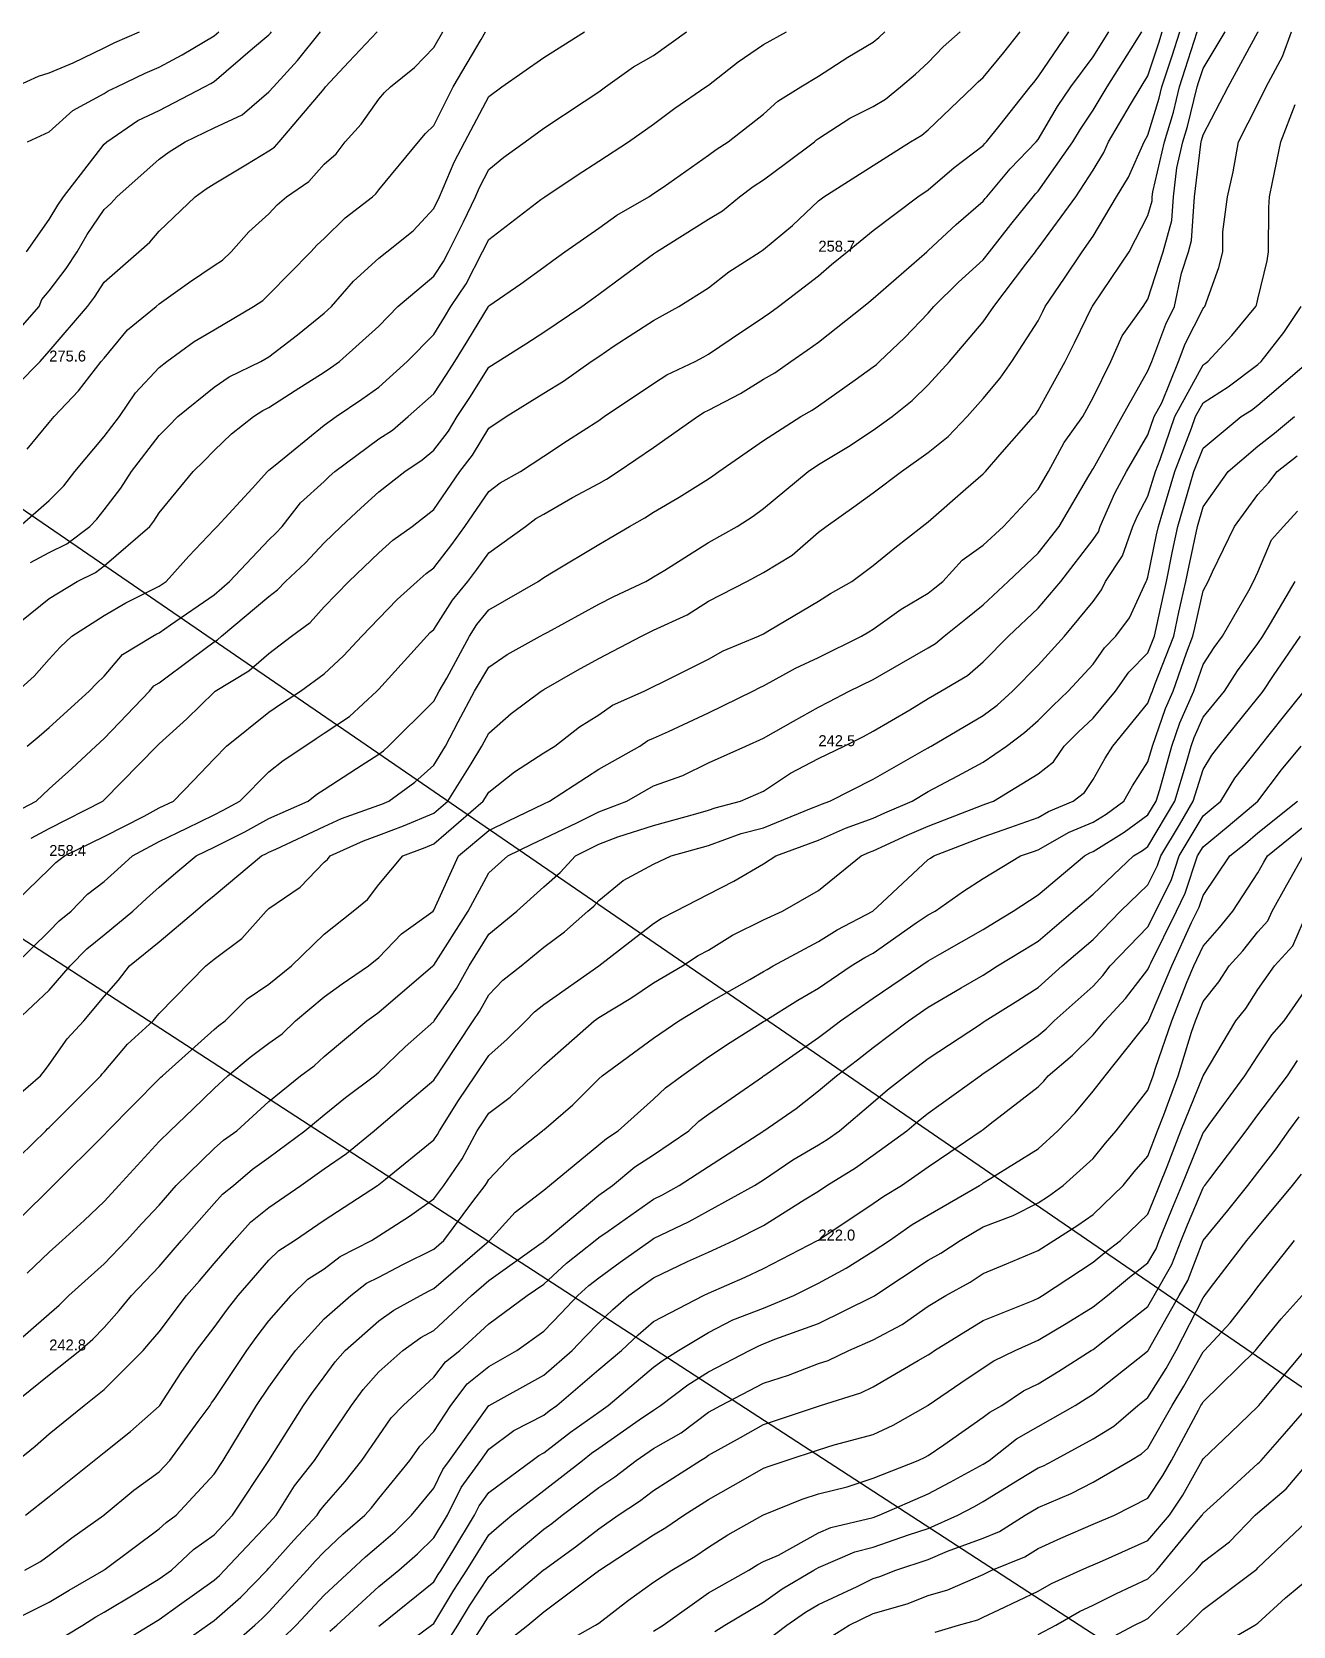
# Model space of a CAD drawing. Extents: x 0 to 275, y 0 to 220.
# Drawn here: x 68.4 to 183.2, y 74.9 to 220 of the extents above; entities that cross this region are included whole.
import ezdxf

# ---------------------------------------------------------------- set-up
doc = ezdxf.new("R2010")
doc.units = 0
for name, color, linetype in [('CONTOURS_MAJEURES', 3, 'CONTINUOUS'), ('CONTOURS_MINEURES', 8, 'CONTINUOUS'), ('PARCELLE', 4, 'CONTINUOUS'), ('POINTS_COTES', 7, 'CONTINUOUS')]:
    doc.layers.add(name, color=color, linetype=linetype)

msp = doc.modelspace()

# ---------------------------------------------------------------- linework, layer by layer
at = {"layer": 'CONTOURS_MAJEURES'}
for points in [[(67.329, 117.67), (69.683, 119.998), (69.839, 120.157), (69.998, 120.296), (74.698, 125.005), (74.82, 125.18), (74.995, 125.369), (77.119, 127.882), (79.46, 130.002), (79.712, 130.292), (80.003, 130.665), (84.237, 134.998), (85, 135.615), (87.516, 137.479), (89.73, 139.994), (89.997, 140.211), (92.829, 142.17), (95.005, 144.446), (95.315, 144.691), (95.553, 145.002), (98.612, 146.392), (100.002, 146.891), (102.239, 147.761), (104.999, 148.899), (106.269, 149.998), (108.402, 153.401), (109.382, 154.995), (109.996, 156.182), (112.03, 157.968), (114.764, 160.002), (114.907, 160.099), (115.004, 160.153), (118.076, 161.928), (120.002, 162.966), (123.914, 164.999), (124.624, 165.373), (124.999, 165.548), (128.046, 166.948), (129.996, 168.195), (133.491, 169.995), (135.004, 170.811), (137.616, 172.385), (140.001, 174.475), (140.702, 175.003), (143.211, 176.79), (144.998, 178.063), (147.559, 179.999), (149.995, 181.733), (151.818, 183.177), (153.536, 184.995), (155.003, 186.641), (156.528, 188.475), (157.598, 190.003), (160, 193.718), (160.431, 194.568), (160.641, 194.999), (162.397, 197.599), (163.998, 199.996), (164.998, 201.422), (167.126, 205.003), (168.217, 206.78), (169.64, 209.999), (169.995, 210.607), (171.018, 213.975), (171.267, 214.996), (172.185, 217.813), (172.889, 220.003)], [(67.922, 199.996), (69.998, 202.914), (70.772, 204.227), (71.297, 205.003), (74.995, 209.796), (75.225, 209.999), (78.051, 211.947), (80.003, 212.852), (84.129, 214.996), (84.7, 215.296), (85, 215.474), (88.483, 218.486), (89.997, 219.744), (90.121, 219.88), (90.221, 220.003)], [(68.295, 171.702), (69.998, 172.634), (71.598, 173.399), (73.7, 175.003), (74.344, 175.654), (74.995, 176.494), (76.514, 178.483), (77.474, 179.999), (80.003, 183.277), (80.865, 184.133), (81.7, 184.995), (85, 187.678), (86.386, 188.614), (89.25, 190.003), (89.997, 190.435), (92.577, 192.425), (95.005, 194.392), (95.675, 194.999), (97.691, 197.31), (100.002, 199.406), (100.721, 199.996), (103.104, 201.894), (104.999, 203.925), (105.507, 205.003), (106.842, 208.157), (107.815, 209.999), (109.996, 214.13), (111.191, 214.996), (115.004, 217.677), (118.714, 220.003)], [(68.366, 146.633), (69.998, 147.492), (74.873, 149.998), (74.937, 150.056), (74.995, 150.11), (79.784, 154.995), (80.003, 155.224), (82.509, 157.491), (85, 159.913), (85.113, 160.002), (88.16, 161.839), (89.997, 163.431), (92.035, 164.999), (93.734, 166.266), (95.005, 167.668), (97.263, 169.995), (100.002, 172.599), (101.27, 173.732), (103.022, 175.003), (104.999, 176.546), (107.372, 179.999), (108.509, 181.486), (109.996, 183.95), (111.592, 184.995), (115.004, 187.114), (116.795, 188.208), (119.305, 190.003), (120.002, 190.475), (121.417, 191.418), (124.999, 193.743), (125.806, 194.192), (127.285, 194.999), (129.996, 196.721), (131.836, 198.16), (134.712, 199.996), (134.895, 200.104), (135.004, 200.195), (137.629, 202.372), (140.001, 204.615), (140.501, 205.003), (144.998, 207.83), (148.389, 209.999), (149.404, 210.591), (149.995, 211.077), (154.096, 214.996), (154.542, 215.457), (155.003, 215.865), (156.882, 218.12), (158.351, 220.003)], [(67.113, 89.997), (68.707, 91.29), (69.998, 92.403), (73.181, 95.005), (74.995, 96.436), (78.549, 100.001), (79.228, 100.774), (80.003, 101.709), (82.489, 104.998), (83.658, 106.342), (85, 107.919), (86.819, 110.005), (88.327, 111.675), (89.997, 113.007), (92.882, 115.001), (95.005, 116.546), (97.064, 117.939), (99.556, 119.998), (99.804, 120.196), (100.002, 120.345), (102.414, 122.415), (104.999, 124.599), (105.157, 124.847), (105.262, 125.005), (105.78, 125.786), (108.566, 130.002), (109.15, 130.848), (109.996, 132.368), (111.292, 133.706), (112.942, 134.998), (115.004, 136.7), (116.898, 138.101), (119.015, 139.994), (119.546, 140.451), (120.002, 140.951), (122.221, 142.778), (124.999, 144.252), (126.607, 145.002), (129.996, 145.95), (132.965, 147.036), (135.004, 147.575), (139.37, 149.367), (140.001, 149.604), (140.275, 149.724), (141.033, 149.998), (144.998, 152.005), (149.656, 154.655), (149.995, 154.855), (150.087, 154.904), (150.255, 154.995), (155.003, 157.794), (156.265, 158.738), (157.674, 160.002), (160, 162.379), (162.388, 164.999), (164.998, 168.17), (165.773, 169.22), (166.127, 169.995), (167.689, 172.305), (168.616, 175.003), (169.037, 175.961), (169.995, 177.736), (170.67, 179.999), (171.096, 181.098), (172.442, 184.995), (175.003, 189.693), (175.193, 189.812), (175.444, 190.003), (177.635, 192.367), (179.814, 194.999), (179.863, 195.136), (180, 195.688), (180.83, 199.166), (180.976, 199.996), (180.991, 204.009), (181.049, 205.003), (181.32, 206.323), (182.089, 209.999), (183.398, 213.397)], [(76.562, 73.433), (79.138, 74.997), (80.003, 75.531), (81.861, 76.859), (85, 79.102), (85.479, 79.524), (85.949, 80.004), (89.997, 84.284), (90.335, 84.664), (90.649, 85.001), (92.305, 87.695), (94.153, 89.997), (95.005, 91.33), (97.503, 95.005), (98.569, 96.438), (100.002, 98.057), (102.17, 100.001), (103.831, 101.169), (104.999, 101.814), (108.421, 104.998), (109.996, 106.362), (114.754, 109.755), (115.004, 109.927), (115.045, 109.964), (115.096, 110.005), (120.002, 114.149), (121.251, 115.001), (123.29, 116.71), (124.999, 117.82), (128.204, 119.998), (129.13, 120.865), (129.996, 121.508), (134.917, 124.919), (135.004, 124.98), (135.019, 124.99), (135.038, 125.005), (140.001, 128.47), (140.872, 129.131), (142.006, 130.002), (144.998, 132.055), (149.312, 134.998), (149.995, 135.458), (151.065, 136.065), (155.003, 138.322), (156.038, 138.959), (157.738, 139.994), (160, 141.466), (164.213, 145.002), (164.715, 145.284), (164.998, 145.404), (167.835, 147.161), (169.995, 148.739), (170.738, 149.998), (171.067, 151.068), (172.155, 154.995), (172.891, 157.106), (174.165, 160.002), (175.003, 162.419), (176.015, 163.987), (176.767, 164.999), (179.167, 169.162), (179.606, 169.995), (180, 170.837), (181.233, 173.767), (182.337, 175.003), (183.601, 176.398)], [(100.002, 74.91), (100.119, 74.997), (104.999, 78.946), (105.398, 79.604), (105.658, 80.004), (106.727, 81.732), (108.695, 85.001), (109.124, 85.873), (109.996, 87.078), (113.944, 89.997), (114.55, 90.451), (115.004, 90.686), (117.426, 92.578), (120.002, 94.395), (120.87, 95.005), (124.999, 98.467), (125.873, 99.127), (127.278, 100.001), (129.996, 101.649), (132.218, 102.781), (135.004, 103.846), (137.776, 104.998), (140.001, 106.117), (142.512, 107.489), (144.998, 109.036), (146.466, 110.005), (148.532, 111.468), (149.995, 112.328), (154.646, 115.001), (154.858, 115.146), (155.003, 115.245), (155.679, 115.677), (160, 118.341), (161.797, 119.998), (163.365, 121.633), (164.998, 123.611), (166.086, 125.005), (169.995, 129.878), (170.038, 130.002), (170.065, 130.072), (172.155, 134.998), (173.964, 138.958), (174.475, 139.994), (174.65, 140.347), (175.003, 141.418), (177.449, 145.002), (178.856, 146.146), (180, 147.119), (183.608, 149.998)], [(116.703, 73.298), (119.724, 74.997), (120.002, 75.188), (122.73, 77.271), (124.999, 78.91), (126.653, 80.004), (128.747, 81.254), (129.996, 82.114), (131.765, 83.236), (134.928, 85.001), (135.004, 85.043), (138.526, 86.476), (140.001, 86.967), (142.606, 87.605), (144.998, 88.368), (149.087, 89.997), (149.704, 90.289), (149.995, 90.455), (151.426, 91.428), (155.003, 93.916), (155.61, 94.397), (156.691, 95.005), (158.67, 96.335), (160, 96.979), (161.874, 98.127), (164.836, 100.001), (164.938, 100.061), (164.998, 100.098), (165.452, 100.455), (169.995, 103.99), (170.561, 104.998), (172.178, 107.822), (173.011, 110.005), (173.58, 111.424), (175.003, 114.809), (175.09, 114.914), (175.16, 115.001), (175.627, 115.626), (178.94, 119.998), (180, 121.443), (181.529, 123.473), (182.694, 125.005), (183.616, 126.386)], [(150.614, 74.379), (152.744, 74.997), (154.501, 75.499), (155.003, 75.718), (156.415, 76.411), (160, 78.099), (161.199, 78.804), (163.882, 80.004), (164.65, 80.352), (164.998, 80.504), (165.846, 80.853), (169.995, 82.711), (171.95, 85.001), (173.154, 86.845), (174.933, 89.997), (175.003, 90.128), (177.495, 92.508), (180, 94.9), (180.092, 95.005), (180.54, 95.545), (184.258, 100.001)]]:
    msp.add_lwpolyline(points, dxfattribs=at)
at = {"layer": 'CONTOURS_MINEURES'}
for points in [[(65, 185.776), (69.18, 190.003), (69.998, 190.96), (73.466, 194.999), (74.127, 195.866), (74.995, 197.216), (78.158, 199.996), (79.139, 200.86), (80.003, 201.869), (83.281, 205.003), (84.279, 205.724), (85, 206.184), (87.904, 207.906), (89.997, 209.184), (90.484, 209.514), (90.91, 209.999), (95.005, 214.822), (95.088, 214.913), (95.146, 214.996), (97.276, 217.272), (99.846, 220.003)], [(65, 190.357), (69.068, 194.999), (69.335, 195.662), (69.998, 196.435), (71.538, 198.455), (72.528, 199.996), (73.445, 201.549), (74.995, 203.842), (75.612, 204.386), (76.14, 205.003), (80.003, 208.411), (80.925, 209.077), (82.372, 209.999), (85, 211.28), (87.556, 212.44), (89.997, 214.539), (90.399, 214.996), (92.594, 217.407), (94.692, 220.003)], [(65.263, 110.005), (69.998, 114.657), (70.177, 114.822), (70.368, 115.001), (74.995, 119.628), (75.332, 119.998), (80.003, 124.721), (80.148, 124.86), (80.297, 125.005), (85, 129.213), (85.429, 129.572), (86.006, 130.002), (88.008, 131.99), (89.997, 133.323), (92.041, 134.998), (95.005, 137.877), (97.648, 139.994), (98.963, 141.036), (100.002, 142.393), (102.184, 145.002), (104.211, 145.79), (104.999, 146.115), (109.482, 149.998), (109.996, 150.818), (112.349, 152.648), (115.004, 154.376), (116.004, 154.995), (118.258, 156.742), (120.002, 157.841), (121.271, 158.73), (124.157, 160.002), (124.999, 160.416), (125.823, 160.826), (129.996, 162.913), (131.339, 163.659), (134.554, 164.999), (135.004, 165.222), (135.559, 165.554), (140.001, 168.188), (141.111, 168.885), (143.047, 169.995), (144.998, 171.431), (146.959, 173.038), (149.43, 175.003), (149.995, 175.424), (153.422, 178.421), (155.003, 179.792), (155.194, 179.999), (156.502, 181.498), (159.584, 184.995), (159.773, 185.223), (160, 185.547), (162.445, 190.003), (163.303, 191.697), (164.912, 194.999), (164.947, 195.05), (164.998, 195.126), (168.279, 199.996), (169.995, 203.306), (170.364, 204.634), (170.389, 205.003), (170.441, 205.448), (171.488, 209.999), (172.306, 212.69), (172.867, 214.996), (173.392, 216.607), (174.484, 220.003)], [(65.758, 164.999), (69.998, 168.444), (72.536, 169.995), (74.201, 170.79), (74.995, 171.396), (79.155, 175.003), (79.521, 175.483), (80.003, 176.242), (83.11, 179.999), (84.058, 180.941), (85, 181.913), (86.588, 183.408), (88.596, 184.995), (89.433, 185.56), (89.997, 185.834), (92.373, 187.371), (95.005, 189.025), (95.589, 189.418), (96.408, 190.003), (100.002, 193.221), (101.738, 194.999), (104.999, 197.778), (105.888, 199.107), (106.345, 199.996), (107.7, 202.701), (108.784, 205.003), (109.144, 205.855), (109.996, 207.468), (111.385, 208.614), (113.306, 209.999), (115.004, 211.249), (118.682, 213.676), (120.002, 214.553), (120.615, 214.996), (123.182, 216.817), (124.999, 217.841), (127.989, 220.003)], [(66.043, 139.994), (69.998, 143.794), (70.588, 144.41), (71.373, 145.002), (74.995, 146.777), (78.625, 148.624), (80.003, 149.374), (81.316, 149.998), (83.128, 151.87), (85, 153.855), (86.132, 154.995), (89.997, 158.101), (91.122, 158.877), (92.864, 160.002), (95.005, 161.588), (96.785, 163.219), (98.437, 164.999), (100.002, 166.612), (101.648, 168.35), (103.494, 169.995), (104.29, 170.706), (104.999, 171.221), (106.646, 173.352), (107.83, 175.003), (109.996, 178.172), (111.037, 178.961), (112.884, 179.999), (115.004, 181.38), (117.176, 182.824), (120.002, 184.647), (120.505, 184.995), (124.999, 187.989), (126.218, 188.781), (128.786, 190.003), (129.564, 190.435), (129.996, 190.671), (132.053, 192.055), (135.004, 194.046), (135.567, 194.436), (136.355, 194.999), (140.001, 197.814), (141.178, 198.819), (142.613, 199.996), (144.998, 201.919), (149.036, 205.003), (149.995, 205.641), (152.349, 207.652), (155.003, 209.671), (155.153, 209.85), (155.297, 209.999), (156.55, 211.546), (159.276, 214.996), (159.606, 215.392), (160, 215.898), (162.795, 220.003)], [(66.166, 100.001), (69.998, 103.322), (70.887, 104.109), (71.776, 104.998), (74.995, 107.871), (77.029, 110.005), (78.434, 111.57), (80.003, 113.223), (81.561, 115.001), (85, 118.389), (85.87, 119.128), (87.074, 119.998), (89.997, 122.674), (92.854, 125.005), (94.112, 125.896), (95.005, 126.757), (98.899, 130.002), (99.539, 130.465), (100.002, 130.778), (104.915, 134.998), (104.956, 135.041), (104.999, 135.073), (108.12, 139.994), (109.996, 143.459), (111.72, 145.002), (113.926, 146.078), (115.004, 146.594), (118.009, 148.006), (120.002, 149.014), (122.557, 149.998), (124.999, 151.377), (127.655, 152.338), (129.996, 153.47), (133.387, 154.995), (135.004, 155.734), (137.723, 157.278), (140.001, 158.555), (140.96, 159.042), (142.798, 160.002), (144.998, 161.073), (147.55, 162.554), (149.995, 163.939), (150.663, 164.332), (151.444, 164.999), (153.409, 166.589), (155.003, 167.865), (157.26, 169.995), (160, 172.575), (161.904, 175.003), (164.613, 179.615), (164.842, 179.999), (164.896, 180.1), (164.998, 180.241), (167.648, 184.995), (169.995, 189.163), (170.337, 190.003), (171.605, 193.393), (172.418, 194.999), (173.057, 198.054), (173.679, 199.996), (173.967, 201.031), (174.234, 205.003), (174.796, 209.793), (174.843, 209.999), (174.88, 210.121), (175.003, 210.624), (177.302, 214.996), (180, 219.971), (180.011, 219.992), (180.015, 220.003)], [(66.314, 148.685), (68.808, 149.998), (69.998, 151.103), (72.04, 152.953), (74.242, 154.995), (74.995, 155.683), (79.133, 160.002), (79.528, 160.476), (80.003, 160.759), (83.001, 163), (85, 164.497), (85.313, 164.685), (85.674, 164.999), (89.997, 168.63), (90.78, 169.214), (91.488, 169.995), (93.322, 171.678), (95.005, 173.512), (96.572, 175.003), (98.341, 176.663), (100.002, 178.152), (102.346, 179.999), (103.951, 181.047), (104.999, 181.942), (106.322, 183.672), (107.121, 184.995), (108.271, 186.724), (109.996, 189.483), (110.831, 190.003), (113.381, 191.623), (115.004, 192.669), (118.461, 194.999), (119.348, 195.652), (120.002, 196.126), (122.236, 197.761), (124.999, 199.812), (125.274, 199.996), (129.996, 202.96), (131.279, 203.72), (132.818, 205.003), (134.076, 205.928), (135.004, 206.53), (136.993, 208.01), (139.631, 209.999), (139.825, 210.175), (140.001, 210.285), (142.854, 212.143), (144.998, 213.226), (146.116, 213.878), (147.478, 214.996), (148.842, 216.151), (149.995, 217.225), (151.363, 218.636), (152.905, 220.003)], [(66.525, 95.005), (69.998, 97.789), (72.774, 100.001), (73.952, 101.043), (74.995, 102.086), (76.358, 103.637), (77.486, 104.998), (80.003, 107.639), (81.102, 108.904), (82.039, 110.005), (85, 113.363), (85.777, 114.224), (86.752, 115.001), (88.507, 116.491), (89.997, 117.568), (93.264, 119.998), (95.005, 121.454), (96.973, 123.033), (99.605, 125.005), (100.002, 125.338), (102.38, 127.624), (104.999, 129.948), (105.035, 130.002), (107.059, 132.939), (108.206, 134.998), (109.996, 137.876), (112.548, 139.994), (115.004, 142.201), (116.508, 143.495), (117.881, 145.002), (120.002, 146.075), (121.747, 146.747), (124.999, 147.792), (128.836, 148.838), (129.996, 149.163), (130.609, 149.387), (132.922, 149.998), (135.004, 150.896), (137.459, 152.54), (140.001, 153.884), (142.336, 154.995), (144.102, 155.892), (144.998, 156.36), (148.31, 158.314), (149.995, 159.348), (151.13, 160.002), (153.566, 161.436), (155.003, 162.662), (157.291, 164.999), (160, 167.559), (162.067, 169.995), (164.998, 173.799), (165.483, 174.516), (165.65, 175.003), (166.976, 178.021), (168.043, 179.999), (169.995, 183.339), (170.567, 184.995), (171.252, 186.252), (172.78, 190.003), (173.384, 191.618), (175.003, 194.814), (175.092, 194.91), (175.165, 194.999), (176.452, 198.546), (176.81, 199.996), (176.818, 201.815), (177.232, 205.003), (177.744, 207.259), (178.245, 209.999), (180, 213.448), (180.753, 214.996), (182.237, 217.762), (183.071, 220.003)], [(66.77, 134.998), (69.998, 138.175), (70.896, 139.096), (72.002, 139.994), (73.468, 141.524), (74.995, 142.675), (76.21, 143.786), (77.569, 145.002), (80.003, 146.327), (82.53, 147.529), (85, 148.746), (85.836, 149.162), (87.347, 149.998), (89.997, 152.663), (91.287, 153.707), (93.258, 154.995), (94.292, 155.708), (95.005, 156.168), (97.315, 157.687), (99.806, 160.002), (99.908, 160.096), (100.002, 160.197), (104.353, 164.999), (104.667, 165.331), (104.999, 165.627), (106.698, 168.296), (108.082, 169.995), (108.917, 171.076), (109.996, 172.58), (113.348, 175.003), (114.289, 175.716), (115.004, 176.118), (117.622, 177.62), (120.002, 178.907), (120.703, 179.298), (121.786, 179.999), (124.999, 182.179), (129.005, 184.995), (129.606, 185.386), (129.996, 185.571), (132.912, 187.087), (135.004, 188.396), (136.024, 188.981), (137.502, 190.003), (138.978, 191.026), (140.001, 191.756), (144.11, 194.999), (144.589, 195.408), (144.998, 195.744), (149.854, 199.996), (149.995, 200.107), (152.528, 202.471), (155.003, 204.601), (155.179, 204.827), (155.32, 205.003), (157.45, 207.553), (159.819, 209.999), (160, 210.223), (161.77, 213.227), (162.967, 214.996), (164.998, 217.746), (166.438, 220.003)], [(66.896, 214.996), (69.03, 215.965), (69.998, 216.277), (72.174, 217.177), (74.995, 218.561), (75.966, 219.032), (78.211, 220.003)], [(66.959, 123.043), (69.196, 125.005), (69.553, 125.45), (69.998, 126.012), (71.637, 128.363), (73.155, 130.002), (74.995, 132.206), (76.294, 133.702), (77.301, 134.998), (80.003, 137.199), (83.305, 139.994), (84.219, 140.777), (85, 141.418), (89.317, 145.002), (89.771, 145.228), (89.997, 145.353), (90.633, 145.637), (95.005, 147.683), (96.597, 148.407), (100.002, 149.629), (100.268, 149.732), (100.914, 149.998), (103.272, 151.726), (104.999, 153.266), (106.062, 154.995), (107.205, 157.205), (108.695, 160.002), (109.996, 162.202), (111.666, 163.333), (114.686, 164.999), (115.004, 165.178), (115.389, 165.383), (120.002, 167.907), (121.369, 168.628), (124.285, 169.995), (124.741, 170.254), (124.999, 170.41), (126.013, 171.011), (129.996, 173.538), (132.594, 175.003), (134.068, 175.936), (135.004, 176.636), (139.071, 179.999), (140.001, 180.63), (142.73, 182.267), (144.998, 183.746), (146.701, 184.995), (148.542, 186.452), (149.995, 187.871), (151.917, 190.003), (155.003, 193.606), (155.974, 194.999), (158.869, 198.864), (159.751, 199.996), (159.86, 200.136), (160, 200.312), (163.422, 205.003), (164.998, 207.413), (165.981, 209.016), (166.416, 209.999), (168.406, 213.408), (169.362, 214.996), (169.995, 216.002), (170.978, 219.02), (171.295, 220.003)], [(67.024, 130.002), (69.998, 132.803), (71.896, 134.998), (73.426, 136.567), (74.995, 137.84), (77.595, 139.994), (78.853, 141.144), (80.003, 142.173), (81.525, 143.477), (83.384, 145.002), (85, 145.798), (87.803, 147.195), (89.997, 148.409), (93.564, 149.998), (94.36, 150.642), (95.005, 151.064), (97.961, 152.954), (100.002, 154.277), (100.416, 154.581), (100.88, 154.995), (104.999, 159.097), (105.481, 160.002), (106.18, 161.182), (108.234, 164.999), (108.919, 166.076), (109.996, 167.398), (114.491, 169.995), (115.004, 170.353), (115.873, 170.866), (120.002, 173.353), (121.053, 173.949), (122.794, 175.003), (124.21, 175.791), (124.999, 176.302), (127.342, 177.656), (129.996, 179.341), (130.399, 179.596), (130.938, 179.999), (135.004, 182.824), (138.413, 184.995), (139.423, 185.574), (140.001, 185.974), (143.332, 188.334), (144.998, 189.505), (145.276, 189.725), (145.561, 190.003), (147.835, 192.163), (149.995, 194.408), (150.505, 194.999), (152.76, 197.237), (155.003, 199.247), (155.586, 199.996), (157.519, 202.482), (159.537, 205.003), (159.748, 205.256), (160, 205.517), (163.156, 209.999), (163.839, 211.158), (164.998, 212.869), (166.278, 214.996), (168.454, 218.459), (169.439, 220.003)], [(67.103, 160.002), (68.639, 161.36), (69.998, 162.917), (70.987, 164.009), (72.065, 164.999), (74.995, 166.895), (76.961, 168.033), (80.003, 169.55), (80.646, 169.995), (82.711, 172.289), (85, 174.704), (85.277, 175.003), (88.459, 178.462), (89.859, 179.999), (89.93, 180.066), (89.997, 180.119), (90.569, 180.57), (95.005, 184.213), (96.104, 184.995), (98.436, 186.565), (100.002, 187.682), (102.582, 190.003), (104.999, 192.473), (105.963, 194.036), (106.551, 194.999), (107.932, 197.063), (109.439, 199.996), (109.996, 201.108), (114.741, 204.74), (115.004, 204.939), (115.1, 205.003), (118.052, 206.952), (120.002, 208.24), (122.718, 209.999), (124.999, 211.597), (126.936, 213.059), (129.758, 214.996), (129.996, 215.158), (132.709, 217.29), (135.004, 218.843), (137.091, 220.003)], [(67.288, 175.003), (69.998, 177.348), (71.315, 178.682), (72.335, 179.999), (74.995, 183.19), (76.383, 184.995), (77.833, 187.165), (80.003, 189.453), (80.711, 190.003), (83.19, 191.812), (85, 192.9), (88.589, 194.999), (89.427, 195.569), (89.997, 196.098), (93.796, 199.996), (94.37, 200.631), (95.005, 201.188), (96.915, 203.089), (99.412, 205.003), (99.73, 205.275), (100.002, 205.638), (103.601, 209.999), (104.253, 210.745), (104.999, 211.491), (106.752, 214.996), (109.309, 219.314), (109.705, 220.003)], [(67.329, 117.67), (69.683, 119.998), (69.839, 120.157), (69.998, 120.296), (74.698, 125.005), (74.82, 125.18), (74.995, 125.369), (77.119, 127.882), (79.46, 130.002), (79.712, 130.292), (80.003, 130.665), (84.237, 134.998), (85, 135.615), (87.516, 137.479), (89.73, 139.994), (89.997, 140.211), (92.829, 142.17), (95.005, 144.446), (95.315, 144.691), (95.553, 145.002), (98.612, 146.392), (100.002, 146.891), (102.239, 147.761), (104.999, 148.899), (106.269, 149.998), (108.402, 153.401), (109.382, 154.995), (109.996, 156.182), (112.03, 157.968), (114.764, 160.002), (114.907, 160.099), (115.004, 160.153), (118.076, 161.928), (120.002, 162.966), (123.914, 164.999), (124.624, 165.373), (124.999, 165.548), (128.046, 166.948), (129.996, 168.195), (133.491, 169.995), (135.004, 170.811), (137.616, 172.385), (140.001, 174.475), (140.702, 175.003), (143.211, 176.79), (144.998, 178.063), (147.559, 179.999), (149.995, 181.733), (151.818, 183.177), (153.536, 184.995), (155.003, 186.641), (156.528, 188.475), (157.598, 190.003), (160, 193.718), (160.431, 194.568), (160.641, 194.999), (162.397, 197.599), (163.998, 199.996), (164.998, 201.422), (167.126, 205.003), (168.217, 206.78), (169.64, 209.999), (169.995, 210.607), (171.018, 213.975), (171.267, 214.996), (172.185, 217.813), (172.889, 220.003)], [(67.922, 199.996), (69.998, 202.914), (70.772, 204.227), (71.297, 205.003), (74.995, 209.796), (75.225, 209.999), (78.051, 211.947), (80.003, 212.852), (84.129, 214.996), (84.7, 215.296), (85, 215.474), (88.483, 218.486), (89.997, 219.744), (90.121, 219.88), (90.221, 220.003)], [(67.974, 182.023), (69.998, 184.445), (70.44, 184.995), (72.658, 187.336), (74.735, 190.003), (74.995, 190.319), (77.109, 192.89), (79.718, 194.999), (80.003, 195.251), (82.777, 197.222), (85, 198.731), (85.753, 199.242), (86.564, 199.996), (88.176, 201.82), (89.997, 203.436), (90.741, 204.259), (91.589, 205.003), (93.623, 206.381), (95.005, 207.954), (96.109, 208.895), (96.934, 209.999), (98.397, 211.604), (100.002, 213.877), (100.524, 214.474), (101.046, 214.996), (103.234, 216.765), (104.999, 218.582), (105.816, 220.003)], [(67.976, 107.023), (69.998, 108.948), (71.184, 110.005), (73.169, 111.83), (74.995, 113.549), (75.683, 114.315), (76.334, 115.001), (80.003, 119.004), (81.014, 119.998), (83.053, 121.948), (85, 123.854), (86.257, 125.005), (88.293, 126.709), (89.997, 127.978), (91.183, 128.818), (92.412, 130.002), (95.005, 132.175), (96.642, 133.362), (99.067, 134.998), (100.002, 135.767), (102.067, 137.929), (104.93, 139.994), (104.999, 140.077), (107.245, 145.002), (109.996, 147.334), (111.79, 148.209), (115.004, 149.746), (115.541, 149.998), (120.002, 152.9), (123.749, 154.995), (124.485, 155.51), (124.999, 155.737), (126.342, 156.341), (129.996, 158.04), (134.03, 160.002), (134.656, 160.35), (135.004, 160.495), (137.902, 162.1), (140.001, 163.075), (143.918, 164.999), (144.582, 165.415), (144.998, 165.654), (147.537, 167.457), (149.995, 168.924), (150.588, 169.404), (151.327, 169.995), (153.086, 171.912), (155.003, 173.277), (156.851, 175.003), (160, 178.399), (160.953, 179.999), (162.359, 182.637), (164.059, 184.995), (164.998, 186.718), (166.611, 190.003), (167.659, 192.338), (169.553, 194.999), (169.995, 195.682), (171.376, 199.996), (172.165, 202.833), (172.311, 205.003), (172.618, 207.621), (173.166, 209.999), (173.593, 211.406), (174.467, 214.996), (174.598, 215.4), (175.003, 216.657), (177.022, 220.003)], [(67.978, 154.995), (69.076, 155.918), (69.998, 156.683), (73.643, 160.002), (74.286, 160.711), (74.995, 161.362), (76.65, 163.348), (79.425, 164.999), (79.79, 165.21), (80.003, 165.316), (81.029, 166.025), (85, 168.767), (86.414, 169.995), (89.997, 173.789), (90.63, 174.37), (91.21, 175.003), (92.859, 177.144), (95.005, 179.083), (95.477, 179.526), (96.004, 179.999), (100.002, 182.97), (101.228, 183.77), (102.663, 184.995), (104.999, 187.077), (106.167, 188.833), (106.899, 190.003), (108.08, 191.919), (109.962, 194.999), (109.976, 195.02), (109.996, 195.059), (112.919, 197.08), (115.004, 198.586), (115.817, 199.183), (116.936, 199.996), (120.002, 202.146), (121.667, 203.334), (124.574, 205.003), (124.999, 205.281), (125.881, 205.885), (129.996, 208.772), (130.704, 209.293), (131.794, 209.999), (135.004, 212.514), (136.306, 213.694), (138.396, 214.996), (140.001, 215.959), (142.692, 217.692), (144.998, 219.076), (145.5, 219.501), (146.039, 220.003)], [(68.011, 209.999), (69.998, 210.921), (72.15, 212.844), (74.995, 214.383), (75.358, 214.633), (76.141, 214.996), (78.74, 216.258), (80.003, 216.804), (82.098, 217.904), (85, 219.629), (85.432, 220.003)], [(68.295, 171.702), (69.998, 172.634), (71.598, 173.399), (73.7, 175.003), (74.344, 175.654), (74.995, 176.494), (76.514, 178.483), (77.474, 179.999), (80.003, 183.277), (80.865, 184.133), (81.7, 184.995), (85, 187.678), (86.386, 188.614), (89.25, 190.003), (89.997, 190.435), (92.577, 192.425), (95.005, 194.392), (95.675, 194.999), (97.691, 197.31), (100.002, 199.406), (100.721, 199.996), (103.104, 201.894), (104.999, 203.925), (105.507, 205.003), (106.842, 208.157), (107.815, 209.999), (109.996, 214.13), (111.191, 214.996), (115.004, 217.677), (118.714, 220.003)], [(68.366, 146.633), (69.998, 147.492), (74.873, 149.998), (74.937, 150.056), (74.995, 150.11), (79.784, 154.995), (80.003, 155.224), (82.509, 157.491), (85, 159.913), (85.113, 160.002), (88.16, 161.839), (89.997, 163.431), (92.035, 164.999), (93.734, 166.266), (95.005, 167.668), (97.263, 169.995), (100.002, 172.599), (101.27, 173.732), (103.022, 175.003), (104.999, 176.546), (107.372, 179.999), (108.509, 181.486), (109.996, 183.95), (111.592, 184.995), (115.004, 187.114), (116.795, 188.208), (119.305, 190.003), (120.002, 190.475), (121.417, 191.418), (124.999, 193.743), (125.806, 194.192), (127.285, 194.999), (129.996, 196.721), (131.836, 198.16), (134.712, 199.996), (134.895, 200.104), (135.004, 200.195), (137.629, 202.372), (140.001, 204.615), (140.501, 205.003), (144.998, 207.83), (148.389, 209.999), (149.404, 210.591), (149.995, 211.077), (154.096, 214.996), (154.542, 215.457), (155.003, 215.865), (156.882, 218.12), (158.351, 220.003)], [(67.113, 89.997), (68.707, 91.29), (69.998, 92.403), (73.181, 95.005), (74.995, 96.436), (78.549, 100.001), (79.228, 100.774), (80.003, 101.709), (82.489, 104.998), (83.658, 106.342), (85, 107.919), (86.819, 110.005), (88.327, 111.675), (89.997, 113.007), (92.882, 115.001), (95.005, 116.546), (97.064, 117.939), (99.556, 119.998), (99.804, 120.196), (100.002, 120.345), (102.414, 122.415), (104.999, 124.599), (105.157, 124.847), (105.262, 125.005), (105.78, 125.786), (108.566, 130.002), (109.15, 130.848), (109.996, 132.368), (111.292, 133.706), (112.942, 134.998), (115.004, 136.7), (116.898, 138.101), (119.015, 139.994), (119.546, 140.451), (120.002, 140.951), (122.221, 142.778), (124.999, 144.252), (126.607, 145.002), (129.996, 145.95), (132.965, 147.036), (135.004, 147.575), (139.37, 149.367), (140.001, 149.604), (140.275, 149.724), (141.033, 149.998), (144.998, 152.005), (149.656, 154.655), (149.995, 154.855), (150.087, 154.904), (150.255, 154.995), (155.003, 157.794), (156.265, 158.738), (157.674, 160.002), (160, 162.379), (162.388, 164.999), (164.998, 168.17), (165.773, 169.22), (166.127, 169.995), (167.689, 172.305), (168.616, 175.003), (169.037, 175.961), (169.995, 177.736), (170.67, 179.999), (171.096, 181.098), (172.442, 184.995), (175.003, 189.693), (175.193, 189.812), (175.444, 190.003), (177.635, 192.367), (179.814, 194.999), (179.863, 195.136), (180, 195.688), (180.83, 199.166), (180.976, 199.996), (180.991, 204.009), (181.049, 205.003), (181.32, 206.323), (182.089, 209.999), (183.398, 213.397)], [(67.845, 85.001), (69.998, 86.705), (74.096, 89.997), (74.995, 90.725), (77.385, 92.615), (80.003, 94.943), (80.048, 95.005), (82.018, 97.986), (83.412, 100.001), (85, 102.086), (86.233, 103.765), (87.177, 104.998), (89.997, 108.205), (90.902, 109.1), (92.316, 110.005), (95.005, 111.856), (99.859, 115.001), (99.944, 115.059), (100.002, 115.107), (100.59, 115.589), (104.999, 119.17), (105.334, 119.663), (105.514, 119.998), (107.256, 122.743), (108.769, 125.005), (109.996, 126.856), (111.685, 128.317), (113.363, 130.002), (114.17, 130.834), (115.004, 131.488), (120.002, 134.998), (124.999, 138.85), (125.689, 139.305), (126.988, 139.994), (129.996, 141.524), (132.296, 142.702), (135.004, 144.301), (136.138, 145.002), (140.001, 146.452), (142.467, 147.533), (144.998, 148.447), (146.057, 148.94), (148.534, 149.998), (149.995, 150.858), (152.695, 152.301), (155.003, 153.55), (157.107, 154.995), (158.764, 156.234), (160, 157.344), (161.32, 158.68), (162.744, 160.002), (164.998, 162.474), (166.039, 163.957), (167.076, 164.999), (168.316, 166.677), (169.828, 169.995), (169.895, 170.095), (169.995, 170.384), (170.777, 174.22), (170.943, 175.003), (171.331, 176.336), (172.424, 179.999), (173.958, 183.953), (174.318, 184.995), (175.003, 186.251), (177.306, 187.695), (180, 189.742), (180.303, 190.003), (182.346, 192.654), (183.948, 194.999)], [(67.79, 80.004), (69.197, 80.804), (69.998, 81.369), (72.058, 82.941), (74.96, 85.001), (74.995, 85.029), (77.708, 87.29), (80.003, 88.955), (80.977, 89.997), (83.546, 93.548), (84.633, 95.005), (84.779, 95.226), (85, 95.545), (87.971, 100.001), (88.829, 101.169), (89.997, 102.694), (92.026, 104.998), (93.523, 106.479), (95.005, 107.426), (96.46, 108.547), (99.319, 110.005), (100.002, 110.447), (102.785, 112.219), (104.999, 113.807), (105.916, 115.001), (107.565, 117.433), (108.949, 119.998), (109.356, 120.64), (109.996, 121.597), (111.951, 123.05), (113.966, 125.005), (114.522, 125.487), (115.004, 125.97), (119.582, 130.002), (120.002, 130.307), (122.932, 132.068), (124.999, 133.472), (127.624, 134.998), (129.054, 135.94), (129.996, 136.44), (132.19, 137.806), (135.004, 139.189), (136.737, 139.994), (140.001, 141.858), (143.884, 145.002), (144.658, 145.342), (144.998, 145.464), (148.092, 146.905), (149.995, 147.718), (154.455, 149.451), (155.003, 149.661), (155.252, 149.75), (155.945, 149.998), (160, 152.472), (161.41, 153.585), (162.37, 154.995), (163.678, 156.317), (164.998, 157.544), (167.034, 160.002), (168.255, 161.742), (169.995, 163.489), (170.589, 164.999), (171.369, 168.624), (171.676, 169.995), (172.239, 172.758), (172.716, 175.003), (173.829, 178.828), (174.178, 179.999), (175.003, 182.124), (178.49, 184.995), (179.419, 185.578), (180, 186.019), (184.629, 190.003)], [(65.8, 74.997), (69.998, 77.083), (71.798, 78.2), (74.961, 80.004), (74.98, 80.019), (74.995, 80.029), (75.089, 80.099), (80.003, 83.758), (80.647, 84.356), (81.549, 85.001), (85, 88.74), (85.815, 89.997), (87.394, 92.605), (88.863, 95.005), (89.997, 96.65), (91.385, 98.617), (92.403, 100.001), (95.005, 102.887), (97.434, 104.998), (98.886, 106.116), (100.002, 106.685), (102.176, 107.826), (104.999, 109.215), (105.912, 110.005), (108.546, 113.551), (109.66, 115.001), (109.796, 115.202), (109.996, 115.574), (112.165, 117.834), (114.899, 119.998), (114.959, 120.043), (115.004, 120.087), (117.663, 122.341), (120.002, 124.715), (120.33, 125.005), (124.999, 128.425), (127.284, 130.002), (129.996, 131.636), (133.765, 133.762), (135.004, 134.476), (135.325, 134.677), (135.875, 134.998), (140.001, 137.221), (141.713, 138.283), (144.962, 139.994), (144.998, 140.024), (145.355, 140.352), (149.995, 144.67), (150.191, 144.806), (150.492, 145.002), (155.003, 146.731), (157.415, 147.587), (160, 148.514), (160.951, 149.048), (163.195, 149.998), (164.202, 150.794), (164.998, 151.962), (166.097, 153.896), (166.807, 154.995), (169.995, 158.915), (170.276, 159.721), (170.4, 160.002), (170.614, 160.62), (172.337, 164.999), (172.808, 167.188), (173.436, 169.995), (173.701, 171.296), (174.489, 175.003), (175.003, 176.77), (177.306, 179.999), (180, 182.302), (181.497, 183.498), (183.339, 184.995)], [(69.998, 73.143), (73.041, 74.997), (74.248, 75.746), (74.995, 76.172), (77.932, 77.934), (80.003, 79.213), (81.11, 80.004), (83.127, 81.877), (85, 83.215), (86.686, 85.001), (89.997, 89.997), (93.135, 95.005), (93.907, 96.1), (95.005, 97.592), (96.032, 98.974), (96.942, 100.001), (100.002, 102.711), (101.345, 103.655), (103.776, 104.998), (104.579, 105.419), (104.999, 105.626), (109.602, 109.61), (109.996, 109.951), (110.072, 110.005), (112.408, 112.596), (115.004, 114.581), (115.521, 115.001), (120.002, 118.713), (120.701, 119.299), (121.777, 119.998), (124.999, 122.884), (126.092, 123.909), (127.569, 125.005), (129.996, 126.721), (131.975, 128.027), (135.004, 129.927), (135.112, 130.002), (138.117, 131.886), (140.001, 132.986), (142.993, 134.998), (144.23, 135.766), (144.998, 136.17), (148.906, 138.906), (149.995, 139.639), (150.621, 139.994), (153.208, 141.789), (155.003, 142.959), (158.39, 145.002), (159.579, 145.424), (160, 145.575), (162.833, 147.166), (164.998, 148.083), (166.181, 148.815), (167.8, 149.998), (168.596, 151.397), (169.995, 153.563), (170.391, 154.995), (171.583, 158.414), (172.282, 160.002), (173.492, 163.491), (174.085, 164.999), (174.247, 165.752), (175.003, 169.13), (175.459, 169.995), (175.862, 170.856), (177.864, 175.003), (180, 177.913), (180.991, 179.007), (181.766, 179.999), (183.562, 181.434)], [(76.562, 73.433), (79.138, 74.997), (80.003, 75.531), (81.861, 76.859), (85, 79.102), (85.479, 79.524), (85.949, 80.004), (89.997, 84.284), (90.335, 84.664), (90.649, 85.001), (92.305, 87.695), (94.153, 89.997), (95.005, 91.33), (97.503, 95.005), (98.569, 96.438), (100.002, 98.057), (102.17, 100.001), (103.831, 101.169), (104.999, 101.814), (108.421, 104.998), (109.996, 106.362), (114.754, 109.755), (115.004, 109.927), (115.045, 109.964), (115.096, 110.005), (120.002, 114.149), (121.251, 115.001), (123.29, 116.71), (124.999, 117.82), (128.204, 119.998), (129.13, 120.865), (129.996, 121.508), (134.917, 124.919), (135.004, 124.98), (135.019, 124.99), (135.038, 125.005), (140.001, 128.47), (140.872, 129.131), (142.006, 130.002), (144.998, 132.055), (149.312, 134.998), (149.995, 135.458), (151.065, 136.065), (155.003, 138.322), (156.038, 138.959), (157.738, 139.994), (160, 141.466), (164.213, 145.002), (164.715, 145.284), (164.998, 145.404), (167.835, 147.161), (169.995, 148.739), (170.738, 149.998), (171.067, 151.068), (172.155, 154.995), (172.891, 157.106), (174.165, 160.002), (175.003, 162.419), (176.015, 163.987), (176.767, 164.999), (179.167, 169.162), (179.606, 169.995), (180, 170.837), (181.233, 173.767), (182.337, 175.003), (183.601, 176.398)], [(81.821, 73.179), (84.407, 74.997), (85, 75.42), (87.435, 77.564), (89.823, 80.004), (89.997, 80.189), (92.265, 82.738), (94.372, 85.001), (94.613, 85.392), (95.005, 85.881), (96.915, 88.088), (98.459, 89.997), (100.002, 92.247), (101.128, 93.876), (102.198, 95.005), (104.999, 97.56), (106.048, 98.952), (107.364, 100.001), (109.996, 102.437), (113.505, 104.998), (115.004, 106.03), (117.072, 107.933), (119.681, 110.005), (120.002, 110.276), (120.855, 110.858), (124.999, 113.779), (125.823, 114.177), (127.342, 115.001), (129.996, 116.75), (134.94, 119.934), (135.004, 119.976), (135.017, 119.985), (135.04, 119.998), (137.967, 122.036), (140.001, 123.616), (141.646, 125.005), (143.551, 126.452), (144.998, 127.563), (148.195, 130.002), (149.995, 131.23), (152.99, 132.989), (155.003, 134.165), (155.517, 134.484), (156.311, 134.998), (158.595, 136.404), (160, 137.26), (163.18, 139.994), (164.998, 141.542), (168.675, 145.002), (169.49, 145.507), (169.995, 145.875), (172.427, 149.998), (173.504, 153.499), (173.918, 154.995), (174.199, 155.799), (175.003, 157.627), (176.949, 160.002), (178.146, 161.856), (180, 164.349), (180.445, 164.999), (181.15, 166.148), (183.375, 169.995)], [(86.727, 73.27), (88.701, 74.997), (89.391, 75.605), (89.997, 76.224), (93.475, 80.004), (94.194, 80.813), (95.005, 81.683), (96.719, 83.287), (98.725, 85.001), (99.317, 85.685), (100.002, 86.532), (102.829, 89.997), (103.718, 91.282), (104.999, 92.634), (106.544, 95.005), (108.027, 96.974), (109.996, 98.543), (112.547, 100.001), (115.004, 101.748), (116.601, 103.401), (118.117, 104.998), (119.099, 105.902), (120.002, 106.618), (121.954, 108.048), (124.744, 110.005), (124.999, 110.185), (128.249, 111.751), (129.996, 112.7), (134.186, 115.001), (135.004, 115.534), (137.661, 117.341), (140.001, 118.702), (140.797, 119.201), (141.925, 119.998), (144.998, 122.593), (146.29, 123.711), (147.926, 125.005), (149.995, 126.574), (154.646, 129.645), (155.003, 129.884), (155.176, 130.002), (158.154, 131.847), (160, 133.043), (162.194, 134.998), (164.998, 137.402), (167.486, 139.994), (169.995, 142.365), (170.87, 144.126), (171.159, 145.002), (172.848, 147.848), (174.116, 149.998), (175.003, 152.881), (175.809, 154.188), (176.449, 154.995), (180, 159.397), (180.269, 159.732), (180.483, 160.002), (181.412, 161.414), (183.868, 164.999)], [(91.214, 73.783), (92.474, 74.997), (95.005, 77.744), (97.482, 80.004), (98.784, 81.223), (100.002, 82.263), (101.469, 83.534), (102.955, 85.001), (104.999, 87.474), (105.831, 89.166), (106.433, 89.997), (109.996, 94.985), (110.008, 94.993), (110.03, 95.005), (115.004, 97.762), (117.588, 100.001), (118.774, 101.228), (120.002, 102.522), (121.283, 103.717), (122.761, 104.998), (124.054, 105.944), (124.999, 106.607), (128.079, 108.084), (129.996, 108.955), (130.724, 109.277), (132.295, 110.005), (135.004, 111.368), (138.71, 113.71), (140.001, 114.491), (140.767, 115.001), (143.367, 116.633), (144.998, 117.784), (148.057, 119.998), (149.097, 120.898), (149.995, 121.608), (154.723, 125.005), (155.003, 125.193), (155.591, 125.593), (160, 128.669), (160.721, 129.281), (161.456, 130.002), (164.998, 133.16), (165.881, 134.115), (166.565, 134.998), (169.995, 138.559), (170.702, 139.994), (172.13, 142.867), (172.834, 145.002), (175.003, 148.658), (175.742, 149.259), (176.612, 149.998), (177.905, 152.093), (180, 154.734), (180.112, 154.882), (180.206, 154.995), (182.343, 157.654), (184.198, 160.002)], [(95.549, 74.453), (96.166, 74.997), (100.002, 78.522), (101.815, 80.004), (103.522, 81.482), (104.999, 82.941), (106.239, 85.001), (107.477, 87.52), (109.272, 89.997), (109.996, 91.011), (112.279, 92.722), (115.004, 94.127), (115.496, 94.512), (116.195, 95.005), (120.002, 98.262), (122.082, 100.001), (123.591, 101.409), (124.999, 102.629), (129.542, 104.998), (129.996, 105.204), (133.326, 106.675), (135.004, 107.454), (139.927, 110.005), (140.001, 110.049), (140.134, 110.138), (144.998, 113.388), (145.943, 114.056), (147.549, 115.001), (149.995, 116.699), (151.964, 118.034), (154.826, 119.998), (155.003, 120.125), (155.628, 120.624), (160, 123.98), (160.502, 124.503), (160.916, 125.005), (163.124, 126.879), (164.998, 128.717), (166.077, 130.002), (167.958, 132.038), (169.995, 134.665), (170.136, 134.998), (170.254, 135.257), (172.588, 139.994), (173.39, 141.607), (174.509, 145.002), (175.003, 145.835), (177.299, 147.702), (180, 149.998), (182.16, 152.834), (183.949, 154.995)], [(100.002, 74.91), (100.119, 74.997), (104.999, 78.946), (105.398, 79.604), (105.658, 80.004), (106.727, 81.732), (108.695, 85.001), (109.124, 85.873), (109.996, 87.078), (113.944, 89.997), (114.55, 90.451), (115.004, 90.686), (117.426, 92.578), (120.002, 94.395), (120.87, 95.005), (124.999, 98.467), (125.873, 99.127), (127.278, 100.001), (129.996, 101.649), (132.218, 102.781), (135.004, 103.846), (137.776, 104.998), (140.001, 106.117), (142.512, 107.489), (144.998, 109.036), (146.466, 110.005), (148.532, 111.468), (149.995, 112.328), (154.646, 115.001), (154.858, 115.146), (155.003, 115.245), (155.679, 115.677), (160, 118.341), (161.797, 119.998), (163.365, 121.633), (164.998, 123.611), (166.086, 125.005), (169.995, 129.878), (170.038, 130.002), (170.065, 130.072), (172.155, 134.998), (173.964, 138.958), (174.475, 139.994), (174.65, 140.347), (175.003, 141.418), (177.449, 145.002), (178.856, 146.146), (180, 147.119), (183.608, 149.998)], [(100.002, 71.44), (104.789, 74.997), (104.999, 75.167), (106.824, 78.176), (108.009, 80.004), (109.996, 83.215), (110.945, 84.054), (112.089, 85.001), (115.004, 87.25), (118.527, 89.997), (119.355, 90.645), (120.002, 91.101), (123.681, 93.684), (124.999, 94.583), (125.266, 94.736), (125.623, 95.005), (128.114, 96.887), (129.996, 98.057), (133.717, 100.001), (134.569, 100.435), (135.004, 100.601), (136.031, 101.028), (140.001, 102.464), (144.858, 104.858), (144.998, 104.919), (145.05, 104.946), (145.122, 104.998), (149.995, 108.22), (151.148, 108.852), (152.9, 110.005), (155.003, 111.249), (157.732, 112.273), (160, 113.452), (160.947, 114.055), (162.275, 115.001), (164.998, 117.485), (166.123, 118.873), (167.104, 119.998), (169.995, 123.691), (170.471, 125.005), (170.682, 125.691), (172.178, 130.002), (173.567, 133.566), (174.175, 134.998), (175.003, 136.811), (176.518, 138.48), (177.728, 139.994), (180, 143.468), (180.55, 144.45), (180.863, 145.002), (184.997, 148.368)], [(106.338, 73.659), (107.188, 74.997), (108.25, 76.747), (109.996, 79.442), (110.663, 80.004), (112.965, 82.039), (115.004, 83.729), (115.743, 84.263), (116.686, 85.001), (120.002, 87.527), (121.485, 88.514), (123.427, 89.997), (124.999, 91.069), (127.497, 92.501), (129.996, 94.379), (130.398, 94.602), (131.109, 95.005), (135.004, 97.04), (137.266, 97.739), (140.001, 98.82), (140.903, 99.099), (142.772, 100.001), (144.998, 100.969), (147.632, 102.364), (149.995, 104.047), (151.602, 104.998), (153.798, 106.203), (155.003, 106.996), (157.116, 107.888), (160, 109.087), (161.438, 110.005), (163.612, 111.391), (164.998, 112.378), (167.721, 115.001), (168.739, 116.257), (169.995, 117.696), (170.861, 119.998), (171.451, 121.454), (172.737, 125.005), (173.955, 128.957), (174.318, 130.002), (175.003, 131.759), (176.444, 133.557), (177.371, 134.998), (178.622, 136.376), (180, 138.1), (180.906, 139.088), (181.298, 139.994), (182.628, 142.368), (184.118, 145.002)], [(107.74, 72.257), (109.481, 74.997), (109.676, 75.318), (109.996, 75.813), (114.961, 80.004), (114.984, 80.025), (115.004, 80.041), (117.883, 82.123), (120.002, 83.78), (121.788, 85.001), (123.716, 86.283), (124.999, 87.263), (129.26, 89.997), (129.728, 90.266), (129.996, 90.467), (132.915, 92.086), (135.004, 93.27), (139.912, 94.916), (140.001, 94.945), (140.188, 95.005), (143.86, 96.143), (144.998, 96.692), (149.092, 99.098), (149.995, 99.611), (150.227, 99.77), (150.574, 100.001), (155.003, 102.719), (159.546, 104.543), (160, 104.751), (160.156, 104.842), (160.406, 104.998), (164.998, 108.027), (166.073, 108.927), (167.483, 110.005), (169.995, 112.416), (170.735, 114.263), (171.045, 115.001), (171.754, 116.757), (172.974, 119.998), (175.003, 125.005), (177.997, 130.002), (178.888, 131.113), (180, 132.843), (181.499, 134.998), (183.173, 136.822), (184.543, 139.994)], [(109.996, 72.201), (113.541, 74.997), (115.004, 76.22), (119.85, 79.853), (120.002, 79.957), (120.029, 79.977), (120.066, 80.004), (124.999, 83.216), (126.116, 83.883), (127.739, 85.001), (129.996, 86.423), (133.367, 88.364), (135.004, 89.277), (135.516, 89.486), (137.051, 89.997), (140.001, 90.971), (141.425, 91.424), (144.998, 92.361), (146.79, 93.209), (149.955, 95.005), (149.995, 95.028), (152.956, 97.047), (155.003, 98.411), (155.954, 99.051), (157.918, 100.001), (160, 100.951), (162.547, 102.452), (164.998, 103.971), (166.302, 104.998), (168.314, 106.682), (169.995, 107.966), (170.737, 109.263), (171.02, 110.005), (172.157, 112.844), (173.064, 115.001), (175.003, 119.798), (175.154, 119.998), (175.574, 120.57), (178.817, 125.005), (180, 126.817), (181.275, 128.726), (182.389, 130.002), (184.997, 133.765)], [(116.703, 73.298), (119.724, 74.997), (120.002, 75.188), (122.73, 77.271), (124.999, 78.91), (126.653, 80.004), (128.747, 81.254), (129.996, 82.114), (131.765, 83.236), (134.928, 85.001), (135.004, 85.043), (138.526, 86.476), (140.001, 86.967), (142.606, 87.605), (144.998, 88.368), (149.087, 89.997), (149.704, 90.289), (149.995, 90.455), (151.426, 91.428), (155.003, 93.916), (155.61, 94.397), (156.691, 95.005), (158.67, 96.335), (160, 96.979), (161.874, 98.127), (164.836, 100.001), (164.938, 100.061), (164.998, 100.098), (165.452, 100.455), (169.995, 103.99), (170.561, 104.998), (172.178, 107.822), (173.011, 110.005), (173.58, 111.424), (175.003, 114.809), (175.09, 114.914), (175.16, 115.001), (175.627, 115.626), (178.94, 119.998), (180, 121.443), (181.529, 123.473), (182.694, 125.005), (183.616, 126.386)], [(124.999, 74.448), (125.873, 74.997), (129.996, 77.951), (133.673, 80.004), (134.487, 80.52), (135.004, 80.809), (136.36, 81.361), (140.001, 83.393), (141.121, 83.881), (144.998, 84.81), (145.54, 85.001), (149.995, 86.949), (151.985, 88.012), (155.003, 89.656), (155.552, 89.997), (158.035, 91.966), (160, 93.07), (163.354, 95.005), (164.373, 95.629), (164.998, 96.024), (169.803, 99.809), (169.995, 99.959), (170.011, 99.985), (170.02, 100.001), (170.046, 100.053), (172.827, 104.998), (173.619, 106.381), (175.003, 110.005), (177.272, 112.732), (179.095, 115.001), (180, 116.211), (181.658, 118.34), (182.8, 119.998), (183.745, 121.252)], [(130.572, 74.422), (131.474, 74.997), (135.004, 77.097), (136.708, 78.297), (139.577, 80.004), (140.001, 80.241), (143.318, 81.685), (144.998, 82.087), (148.211, 83.216), (149.995, 83.798), (152.689, 85.001), (154.196, 85.806), (155.003, 86.246), (158.29, 88.287), (160, 89.312), (160.481, 89.517), (161.407, 89.997), (164.998, 91.964), (166.881, 93.117), (169.071, 95.005), (169.995, 95.725), (171.637, 98.363), (172.549, 100.001), (175.003, 104.8), (175.098, 104.902), (175.172, 104.998), (175.692, 105.688), (179, 110.005), (179.454, 110.55), (180, 111.23), (183.154, 115.001), (183.961, 116.038)], [(135.004, 73.402), (137.12, 74.997), (138.812, 76.188), (140.001, 76.896), (143.53, 78.533), (144.998, 79.257), (145.582, 79.419), (147.04, 80.004), (149.995, 80.967), (151.742, 81.747), (155.003, 82.934), (156.469, 83.535), (158.826, 85.001), (160, 85.704), (163.011, 86.987), (164.998, 88.018), (168.406, 89.997), (169.392, 90.601), (169.995, 91.12), (172.182, 95.005), (173.263, 96.74), (175.003, 99.865), (175.141, 100.001), (177.489, 102.511), (179.407, 104.998), (180, 105.785), (183.331, 110.005)], [(141.082, 73.916), (142.806, 74.997), (144.998, 76.078), (148.069, 76.928), (149.995, 77.701), (151.787, 78.213), (155.003, 79.615), (155.796, 80.004), (158.777, 81.228), (160, 81.988), (162.074, 82.928), (164.998, 84.205), (166.933, 85.001), (169.995, 86.545), (171.359, 88.636), (172.127, 89.997), (174.58, 94.582), (174.818, 95.005), (174.889, 95.118), (175.003, 95.323), (179.768, 100.001), (179.88, 100.121), (180, 100.276), (182.122, 102.876), (184.016, 104.998)], [(150.614, 74.379), (152.744, 74.997), (154.501, 75.499), (155.003, 75.718), (156.415, 76.411), (160, 78.099), (161.199, 78.804), (163.882, 80.004), (164.65, 80.352), (164.998, 80.504), (165.846, 80.853), (169.995, 82.711), (171.95, 85.001), (173.154, 86.845), (174.933, 89.997), (175.003, 90.128), (177.495, 92.508), (180, 94.9), (180.092, 95.005), (180.54, 95.545), (184.258, 100.001)], [(160, 74.167), (161.62, 74.997), (163.748, 76.249), (164.998, 76.808), (167.127, 77.871), (169.995, 79.209), (170.785, 80.004), (174.402, 84.401), (174.914, 85.001), (174.949, 85.055), (175.003, 85.15), (176.581, 86.579), (180, 89.706), (180.158, 89.84), (180.29, 89.997), (182.406, 92.408), (184.676, 95.005)], [(164.998, 73.014), (168.773, 74.997), (169.589, 75.404), (169.995, 75.594), (174.374, 80.004), (175.003, 80.768), (177.414, 82.59), (179.755, 85.001), (180, 85.225), (182.583, 87.414), (184.752, 89.997)], [(171.709, 73.287), (173.6, 74.997), (175.003, 76.412), (179.769, 80.004), (179.9, 80.104), (180, 80.206), (184.442, 84.446)], [(176.737, 73.263), (179.72, 74.997), (180, 75.197), (182.511, 77.488), (184.997, 79.549)]]:
    msp.add_lwpolyline(points, dxfattribs=at)
at = {"layer": 'PARCELLE'}
msp.add_lwpolyline([(248.422, 20), (20, 168.314), (22.074, 173.731), (24.426, 180.226), (26.235, 186.114), (28.558, 192.568), (30.343, 196.929), (32.195, 200.84), (258.371, 45.632), (256.237, 40.196), (253.249, 33.197), (251.132, 26.122), (249.749, 22.087), (248.422, 20)], close=True, dxfattribs=at)

# ---------------------------------------------------------------- texts
at = {"layer": 'POINTS_COTES'}
for s, p in [('258.7', (140.001, 199.996)), ('275.6', (69.998, 190.003)), ('242.5', (140.001, 154.995)), ('258.4', (69.998, 145.002)), ('222.0', (140.001, 110.005)), ('242.8', (69.998, 100.001))]:
    msp.add_text(s, height=1, dxfattribs=at).set_placement(p)

doc.saveas('drawing.dxf')
